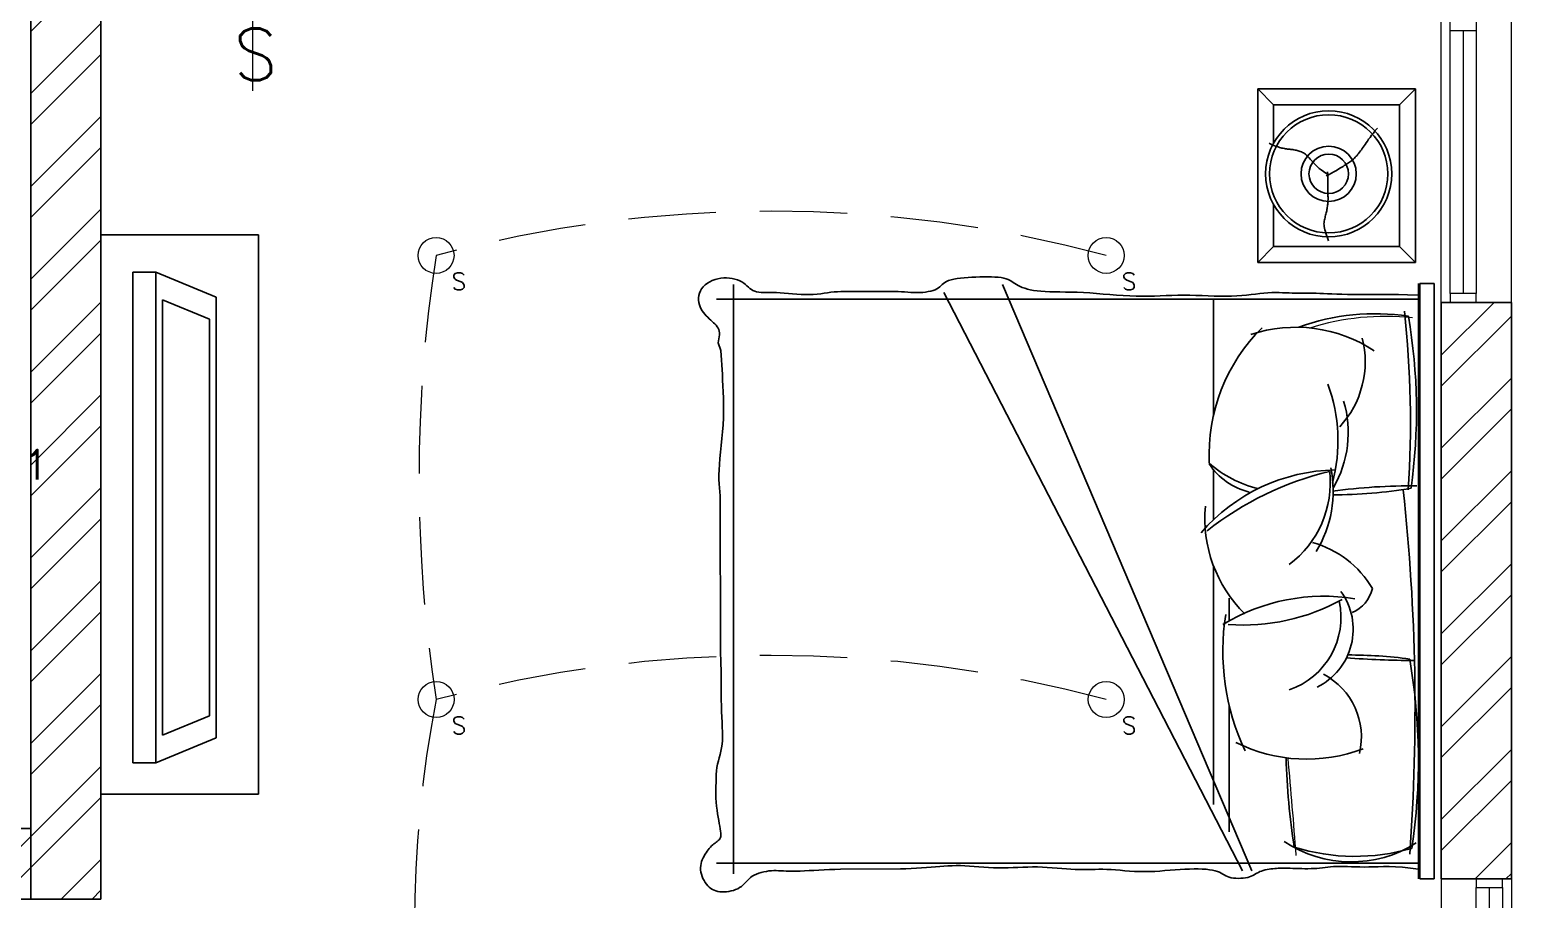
# Model space of a CAD drawing. Header units: millimetres. Extents: x 1605 to 1638, y 1273 to 1481.
# Drawn here: x 1614.512 to 1618.742, y 1470.311 to 1472.794 of the extents above; entities that cross this region are included whole.
import ezdxf

# ---------------------------------------------------------------- set-up
doc = ezdxf.new("R2010")
doc.units = ezdxf.units.MM
doc.linetypes.add('HIDDEN', pattern=[0.375, 0.25, -0.125])
doc.linetypes.add('PLANTAS$0$HIDDEN', pattern=[0.375, 0.25, -0.125])
for name, color, linetype, lineweight in [('Electrico Salidas', 160, 'Continuous', 15), ('iluminacion', 1, 'Continuous', 15), ('muro bajo', 123, 'Continuous', 9), ('PERSONAS', 1, 'Continuous', 0), ('Ventanas', 3, 'Continuous', 13)]:
    doc.layers.add(name, color=color, linetype=linetype, lineweight=lineweight)
doc.layers.add('Ha-Muros 0.20', color=7, linetype='Continuous', true_color=0x8c8c8c)
doc.layers.add('Mu-0.20', color=5, linetype='Continuous')
doc.layers.add('TEXTS', color=1, linetype='Continuous')
doc.styles.add('TEXTM', font='romans9.shx')
doc.styles.add('TEXTS', font='romans9.shx')

# ---------------------------------------------------------------- blocks, each defined once
blk = doc.blocks.new('A$Cec5ab6e8')
at = {"color": 9, "true_color": 0xc7c8ca}
for p, q in [((29.1146, 17.4095, 0), (29.1146, 17.9045, 0)), ((29.1146, 17.9045, 0), (29.5646, 17.9045, 0)), ((29.1146, 17.9045, 0), (29.1596, 17.8595, 0)), ((29.5646, 17.9045, 0), (29.5196, 17.8595, 0)), ((29.5646, 17.9045, 0), (29.5646, 17.4095, 0)), ((29.1596, 17.7492, 0), (29.1596, 17.8595, 0)), ((29.1596, 17.8595, 0), (29.5196, 17.8595, 0)), ((29.5196, 17.8595, 0), (29.5196, 17.4545, 0)), ((29.4312, 17.7608, 0), (29.4352, 17.7663, 0)), ((29.4352, 17.7663, 0), (29.4396, 17.7723, 0)), ((29.4396, 17.7723, 0), (29.4447, 17.7787, 0)), ((29.4447, 17.7787, 0), (29.4503, 17.7856, 0)), ((29.4503, 17.7856, 0), (29.4567, 17.793, 0)), ((29.1503, 17.7481, 0), (29.1474, 17.7501, 0)), ((29.1536, 17.7462, 0), (29.1503, 17.7481, 0)), ((29.1571, 17.7444, 0), (29.1536, 17.7462, 0)), ((29.1609, 17.7428, 0), (29.1571, 17.7444, 0)), ((29.1649, 17.7413, 0), (29.1609, 17.7428, 0)), ((29.1689, 17.74, 0), (29.1649, 17.7413, 0)), ((29.1729, 17.7388, 0), (29.1689, 17.74, 0)), ((29.1767, 17.7377, 0), (29.1729, 17.7388, 0)), ((29.1804, 17.7367, 0), (29.1767, 17.7377, 0)), ((29.1839, 17.7359, 0), (29.1804, 17.7367, 0)), ((29.1873, 17.7352, 0), (29.1839, 17.7359, 0)), ((29.1906, 17.7345, 0), (29.1873, 17.7352, 0)), ((29.1938, 17.734, 0), (29.1906, 17.7345, 0)), ((29.1969, 17.7335, 0), (29.1938, 17.734, 0)), ((29.1999, 17.733, 0), (29.1969, 17.7335, 0)), ((29.203, 17.7326, 0), (29.1999, 17.733, 0)), ((29.206, 17.7323, 0), (29.203, 17.7326, 0)), ((29.209, 17.7319, 0), (29.206, 17.7323, 0)), ((29.212, 17.7316, 0), (29.209, 17.7319, 0)), ((29.2151, 17.7312, 0), (29.212, 17.7316, 0)), ((29.2181, 17.7307, 0), (29.2151, 17.7312, 0)), ((29.2211, 17.7302, 0), (29.2181, 17.7307, 0)), ((29.2242, 17.7296, 0), (29.2211, 17.7302, 0)), ((29.2272, 17.7289, 0), (29.2242, 17.7296, 0)), ((29.2302, 17.7281, 0), (29.2272, 17.7289, 0)), ((29.2332, 17.7272, 0), (29.2302, 17.7281, 0)), ((29.2362, 17.7261, 0), (29.2332, 17.7272, 0)), ((29.2392, 17.7248, 0), (29.2362, 17.7261, 0)), ((29.2422, 17.7233, 0), (29.2392, 17.7248, 0)), ((29.2451, 17.7217, 0), (29.2422, 17.7233, 0)), ((29.2479, 17.7199, 0), (29.2451, 17.7217, 0)), ((29.403, 17.721, 0), (29.4054, 17.7241, 0)), ((29.4054, 17.7241, 0), (29.4079, 17.7274, 0)), ((29.4079, 17.7274, 0), (29.4105, 17.7308, 0)), ((29.4105, 17.7308, 0), (29.413, 17.7344, 0)), ((29.413, 17.7344, 0), (29.4157, 17.7382, 0)), ((29.4157, 17.7382, 0), (29.4185, 17.7422, 0)), ((29.4185, 17.7422, 0), (29.4214, 17.7464, 0)), ((29.4214, 17.7464, 0), (29.4244, 17.7509, 0)), ((29.4244, 17.7509, 0), (29.4276, 17.7557, 0)), ((29.4276, 17.7557, 0), (29.4312, 17.7608, 0)), ((29.2507, 17.7179, 0), (29.2479, 17.7199, 0)), ((29.2535, 17.7156, 0), (29.2507, 17.7179, 0)), ((29.2562, 17.7131, 0), (29.2535, 17.7156, 0)), ((29.2589, 17.7104, 0), (29.2562, 17.7131, 0)), ((29.2617, 17.7076, 0), (29.2589, 17.7104, 0)), ((29.2645, 17.7045, 0), (29.2617, 17.7076, 0)), ((29.2675, 17.7012, 0), (29.2645, 17.7045, 0)), ((29.2705, 17.6977, 0), (29.2675, 17.7012, 0)), ((29.2738, 17.694, 0), (29.2705, 17.6977, 0)), ((29.2772, 17.6901, 0), (29.2738, 17.694, 0)), ((29.281, 17.6861, 0), (29.2772, 17.6901, 0)), ((29.2853, 17.6819, 0), (29.281, 17.6861, 0)), ((29.2902, 17.6776, 0), (29.2853, 17.6819, 0)), ((29.3506, 17.6789, 0), (29.3544, 17.6813, 0)), ((29.3544, 17.6813, 0), (29.3581, 17.6835, 0)), ((29.3581, 17.6835, 0), (29.3615, 17.6856, 0)), ((29.3615, 17.6856, 0), (29.3648, 17.6875, 0)), ((29.3648, 17.6875, 0), (29.368, 17.6895, 0)), ((29.368, 17.6895, 0), (29.3711, 17.6914, 0)), ((29.3711, 17.6914, 0), (29.3741, 17.6934, 0)), ((29.3741, 17.6934, 0), (29.3769, 17.6954, 0)), ((29.3769, 17.6954, 0), (29.3797, 17.6974, 0)), ((29.3797, 17.6974, 0), (29.3825, 17.6996, 0)), ((29.3825, 17.6996, 0), (29.3852, 17.7019, 0)), ((29.3852, 17.7019, 0), (29.3878, 17.7043, 0)), ((29.3878, 17.7043, 0), (29.3904, 17.7069, 0)), ((29.3904, 17.7069, 0), (29.393, 17.7095, 0)), ((29.393, 17.7095, 0), (29.3955, 17.7122, 0)), ((29.3955, 17.7122, 0), (29.398, 17.715, 0)), ((29.398, 17.715, 0), (29.4005, 17.718, 0)), ((29.4005, 17.718, 0), (29.403, 17.721, 0)), ((29.2957, 17.6732, 0), (29.2902, 17.6776, 0)), ((29.3021, 17.6687, 0), (29.2957, 17.6732, 0)), ((29.3095, 17.6642, 0), (29.3021, 17.6687, 0)), ((29.318, 17.6597, 0), (29.3095, 17.6642, 0)), ((29.3103, 17.6567, 0), (29.3182, 17.6606, 0)), ((29.314, 17.6677, 0), (29.3146, 17.6592, 0)), ((29.3146, 17.6592, 0), (29.315, 17.6517, 0)), ((29.315, 17.6517, 0), (29.3152, 17.6451, 0)), ((29.3152, 17.6451, 0), (29.3152, 17.6392, 0)), ((29.3152, 17.6392, 0), (29.3152, 17.6339, 0)), ((29.3182, 17.6606, 0), (29.3253, 17.6643, 0)), ((29.3253, 17.6643, 0), (29.3315, 17.6677, 0)), ((29.3315, 17.6677, 0), (29.3371, 17.6708, 0)), ((29.3371, 17.6708, 0), (29.342, 17.6737, 0)), ((29.342, 17.6737, 0), (29.3465, 17.6764, 0)), ((29.3465, 17.6764, 0), (29.3506, 17.6789, 0)), ((29.3149, 17.6248, 0), (29.3148, 17.6207, 0)), ((29.3148, 17.6207, 0), (29.3148, 17.6167, 0)), ((29.3148, 17.6167, 0), (29.3148, 17.6128, 0)), ((29.3148, 17.6128, 0), (29.3149, 17.6091, 0)), ((29.315, 17.6292, 0), (29.3149, 17.6248, 0)), ((29.3149, 17.6091, 0), (29.315, 17.6055, 0)), ((29.3152, 17.6339, 0), (29.315, 17.6292, 0)), ((29.315, 17.6055, 0), (29.3151, 17.6019, 0)), ((29.3151, 17.6019, 0), (29.3152, 17.5985, 0)), ((29.3152, 17.5985, 0), (29.3153, 17.5951, 0)), ((29.3153, 17.5951, 0), (29.3153, 17.5918, 0)), ((29.1596, 17.4545, 0), (29.1596, 17.5752, 0)), ((29.3108, 17.5537, 0), (29.3101, 17.5505, 0)), ((29.3115, 17.557, 0), (29.3108, 17.5537, 0)), ((29.3122, 17.5602, 0), (29.3115, 17.557, 0)), ((29.3128, 17.5634, 0), (29.3122, 17.5602, 0)), ((29.3133, 17.5665, 0), (29.3128, 17.5634, 0)), ((29.3138, 17.5697, 0), (29.3133, 17.5665, 0)), ((29.3142, 17.5728, 0), (29.3138, 17.5697, 0)), ((29.3145, 17.5759, 0), (29.3142, 17.5728, 0)), ((29.3148, 17.579, 0), (29.3145, 17.5759, 0)), ((29.315, 17.5822, 0), (29.3148, 17.579, 0)), ((29.3152, 17.5853, 0), (29.315, 17.5822, 0)), ((29.3153, 17.5885, 0), (29.3152, 17.5853, 0)), ((29.3153, 17.5918, 0), (29.3153, 17.5885, 0)), ((29.3039, 17.5236, 0), (29.3037, 17.5198, 0)), ((29.3037, 17.5198, 0), (29.3038, 17.5159, 0)), ((29.3038, 17.5159, 0), (29.3042, 17.5117, 0)), ((29.3044, 17.5272, 0), (29.3039, 17.5236, 0)), ((29.3042, 17.5117, 0), (29.305, 17.5073, 0)), ((29.305, 17.5307, 0), (29.3044, 17.5272, 0)), ((29.3058, 17.534, 0), (29.305, 17.5307, 0)), ((29.3067, 17.5374, 0), (29.3058, 17.534, 0)), ((29.3076, 17.5406, 0), (29.3067, 17.5374, 0)), ((29.3084, 17.5439, 0), (29.3076, 17.5406, 0)), ((29.3093, 17.5472, 0), (29.3084, 17.5439, 0)), ((29.3101, 17.5505, 0), (29.3093, 17.5472, 0)), ((26.2627, 17.4876, 0), (25.8127, 17.4876, 0)), ((26.2627, 17.4876, 0), (26.2627, 15.8911, 0)), ((29.305, 17.5073, 0), (29.3062, 17.5027, 0)), ((29.3062, 17.5027, 0), (29.3077, 17.4978, 0)), ((29.3077, 17.4978, 0), (29.3093, 17.4928, 0)), ((29.3093, 17.4928, 0), (29.3111, 17.4875, 0)), ((29.3111, 17.4875, 0), (29.313, 17.4821, 0)), ((29.313, 17.4821, 0), (29.3148, 17.4766, 0)), ((29.3148, 17.4766, 0), (29.3166, 17.471, 0)), ((29.1596, 17.4545, 0), (29.1146, 17.4095, 0)), ((29.5196, 17.4545, 0), (29.1596, 17.4545, 0)), ((29.5646, 17.4095, 0), (29.5196, 17.4545, 0)), ((29.5646, 17.4095, 0), (29.1146, 17.4095, 0)), ((27.5374, 17.3449, 0), (27.532, 17.3396, 0)), ((27.5436, 17.3496, 0), (27.5374, 17.3449, 0)), ((27.5504, 17.3539, 0), (27.5436, 17.3496, 0)), ((27.5578, 17.3575, 0), (27.5504, 17.3539, 0)), ((27.5656, 17.3604, 0), (27.5578, 17.3575, 0)), ((27.5737, 17.3627, 0), (27.5656, 17.3604, 0)), ((27.5819, 17.3643, 0), (27.5737, 17.3627, 0)), ((27.5903, 17.3651, 0), (27.5819, 17.3643, 0)), ((27.5986, 17.3652, 0), (27.5903, 17.3651, 0)), ((27.6067, 17.3646, 0), (27.5986, 17.3652, 0)), ((27.6146, 17.3634, 0), (27.6067, 17.3646, 0)), ((27.6222, 17.3617, 0), (27.6146, 17.3634, 0)), ((27.6183, 15.6641, 0), (27.6183, 17.3459, 0)), ((27.6294, 17.3594, 0), (27.6222, 17.3617, 0)), ((27.6361, 17.3567, 0), (27.6294, 17.3594, 0)), ((27.6421, 17.3535, 0), (27.6361, 17.3567, 0)), ((27.6475, 17.3501, 0), (27.6421, 17.3535, 0)), ((27.6523, 17.3464, 0), (27.6475, 17.3501, 0)), ((27.6568, 17.3426, 0), (27.6523, 17.3464, 0)), ((27.661, 17.3388, 0), (27.6568, 17.3426, 0)), ((28.2105, 17.3427, 0), (28.207, 17.3396, 0)), ((28.214, 17.3459, 0), (28.2105, 17.3427, 0)), ((28.2176, 17.349, 0), (28.214, 17.3459, 0)), ((28.2218, 17.352, 0), (28.2176, 17.349, 0)), ((28.2266, 17.3548, 0), (28.2218, 17.352, 0)), ((28.2324, 17.3573, 0), (28.2266, 17.3548, 0)), ((28.2395, 17.3595, 0), (28.2324, 17.3573, 0)), ((28.2476, 17.3614, 0), (28.2395, 17.3595, 0)), ((28.2566, 17.363, 0), (28.2476, 17.3614, 0)), ((28.2664, 17.3643, 0), (28.2566, 17.363, 0)), ((28.2769, 17.3654, 0), (28.2664, 17.3643, 0)), ((28.2878, 17.3662, 0), (28.2769, 17.3654, 0)), ((28.299, 17.3669, 0), (28.2878, 17.3662, 0)), ((28.3104, 17.3675, 0), (28.299, 17.3669, 0)), ((28.3218, 17.3679, 0), (28.3104, 17.3675, 0)), ((28.333, 17.3681, 0), (28.3218, 17.3679, 0)), ((28.344, 17.3682, 0), (28.333, 17.3681, 0)), ((28.3546, 17.368, 0), (28.344, 17.3682, 0)), ((28.3646, 17.3676, 0), (28.3546, 17.368, 0)), ((28.374, 17.3668, 0), (28.3646, 17.3676, 0)), ((28.3826, 17.3658, 0), (28.374, 17.3668, 0)), ((28.3902, 17.3643, 0), (28.3826, 17.3658, 0)), ((29.0974, 15.6724, 0), (28.3864, 17.3459, 0)), ((28.3968, 17.3624, 0), (28.3902, 17.3643, 0)), ((28.4026, 17.3602, 0), (28.3968, 17.3624, 0)), ((28.4077, 17.3577, 0), (28.4026, 17.3602, 0)), ((28.4124, 17.355, 0), (28.4077, 17.3577, 0)), ((28.4168, 17.3522, 0), (28.4124, 17.355, 0)), ((28.4212, 17.3493, 0), (28.4168, 17.3522, 0)), ((28.4258, 17.3463, 0), (28.4212, 17.3493, 0)), ((28.4308, 17.3434, 0), (28.4258, 17.3463, 0)), ((28.4363, 17.3406, 0), (28.4308, 17.3434, 0)), ((29.5733, 15.6495, 0), (29.5733, 17.3495, 0)), ((29.5778, 15.6495, 0), (29.5778, 17.3495, 0)), ((29.5778, 17.3495, 0), (29.6183, 17.3495, 0)), ((29.6183, 17.3495, 0), (29.6183, 15.6495, 0)), ((27.5196, 17.3147, 0), (27.5188, 17.3079, 0)), ((27.5188, 17.3079, 0), (27.5188, 17.3012, 0)), ((27.5188, 17.3012, 0), (27.5195, 17.2945, 0)), ((27.5213, 17.3213, 0), (27.5196, 17.3147, 0)), ((27.5239, 17.3278, 0), (27.5213, 17.3213, 0)), ((27.5274, 17.3339, 0), (27.5239, 17.3278, 0)), ((27.532, 17.3396, 0), (27.5274, 17.3339, 0)), ((29.5733, 17.3045, 0), (27.5699, 17.3045, 0)), ((27.6651, 17.3352, 0), (27.661, 17.3388, 0)), ((27.6694, 17.332, 0), (27.6651, 17.3352, 0)), ((27.6739, 17.3292, 0), (27.6694, 17.332, 0)), ((27.6789, 17.3269, 0), (27.6739, 17.3292, 0)), ((27.6844, 17.3254, 0), (27.6789, 17.3269, 0)), ((27.6905, 17.3244, 0), (27.6844, 17.3254, 0)), ((27.6973, 17.3238, 0), (27.6905, 17.3244, 0)), ((27.7047, 17.3236, 0), (27.6973, 17.3238, 0)), ((27.7128, 17.3236, 0), (27.7047, 17.3236, 0)), ((27.7215, 17.3236, 0), (27.7128, 17.3236, 0)), ((27.7309, 17.3235, 0), (27.7215, 17.3236, 0)), ((27.741, 17.3231, 0), (27.7309, 17.3235, 0)), ((27.7518, 17.3225, 0), (27.741, 17.3231, 0)), ((27.7631, 17.3216, 0), (27.7518, 17.3225, 0)), ((27.7749, 17.3206, 0), (27.7631, 17.3216, 0)), ((27.7869, 17.3196, 0), (27.7749, 17.3206, 0)), ((27.7991, 17.3186, 0), (27.7869, 17.3196, 0)), ((27.8112, 17.3179, 0), (27.7991, 17.3186, 0)), ((27.8231, 17.3174, 0), (27.8112, 17.3179, 0)), ((27.8348, 17.3174, 0), (27.8231, 17.3174, 0)), ((27.8459, 17.3179, 0), (27.8348, 17.3174, 0)), ((27.8567, 17.3188, 0), (27.8459, 17.3179, 0)), ((27.8671, 17.32, 0), (27.8567, 17.3188, 0)), ((27.8771, 17.3213, 0), (27.8671, 17.32, 0)), ((27.8869, 17.3227, 0), (27.8771, 17.3213, 0)), ((27.8965, 17.3239, 0), (27.8869, 17.3227, 0)), ((27.9059, 17.325, 0), (27.8965, 17.3239, 0)), ((27.9152, 17.3257, 0), (27.9059, 17.325, 0)), ((27.9245, 17.3259, 0), (27.9152, 17.3257, 0)), ((28.0886, 17.3258, 0), (27.9245, 17.3259, 0)), ((28.0977, 17.3254, 0), (28.0886, 17.3258, 0)), ((28.1067, 17.3249, 0), (28.0977, 17.3254, 0)), ((28.1157, 17.3243, 0), (28.1067, 17.3249, 0)), ((28.1245, 17.3237, 0), (28.1157, 17.3243, 0)), ((28.1332, 17.3233, 0), (28.1245, 17.3237, 0)), ((28.1418, 17.3231, 0), (28.1332, 17.3233, 0)), ((28.1503, 17.3233, 0), (28.1418, 17.3231, 0)), ((28.1586, 17.3238, 0), (28.1503, 17.3233, 0)), ((28.1666, 17.3247, 0), (28.1586, 17.3238, 0)), ((28.1741, 17.3259, 0), (28.1666, 17.3247, 0)), ((28.1813, 17.3274, 0), (28.1741, 17.3259, 0)), ((28.1878, 17.3293, 0), (28.1813, 17.3274, 0)), ((28.1937, 17.3314, 0), (28.1878, 17.3293, 0)), ((28.1989, 17.3339, 0), (28.1937, 17.3314, 0)), ((28.2032, 17.3366, 0), (28.1989, 17.3339, 0)), ((28.207, 17.3396, 0), (28.2032, 17.3366, 0)), ((29.0708, 15.6724, 0), (28.2191, 17.3231, 0)), ((28.4425, 17.338, 0), (28.4363, 17.3406, 0)), ((28.4494, 17.3355, 0), (28.4425, 17.338, 0)), ((28.457, 17.3333, 0), (28.4494, 17.3355, 0)), ((28.4654, 17.3313, 0), (28.457, 17.3333, 0)), ((28.4747, 17.3295, 0), (28.4654, 17.3313, 0)), ((28.4849, 17.3281, 0), (28.4747, 17.3295, 0)), ((28.496, 17.3269, 0), (28.4849, 17.3281, 0)), ((28.5082, 17.3261, 0), (28.496, 17.3269, 0)), ((28.5213, 17.3256, 0), (28.5082, 17.3261, 0)), ((28.5353, 17.3253, 0), (28.5213, 17.3256, 0)), ((28.5501, 17.325, 0), (28.5353, 17.3253, 0)), ((28.5658, 17.3248, 0), (28.5501, 17.325, 0)), ((28.5822, 17.3244, 0), (28.5658, 17.3248, 0)), ((28.5993, 17.3239, 0), (28.5822, 17.3244, 0)), ((28.6171, 17.3231, 0), (28.5993, 17.3239, 0)), ((28.6354, 17.322, 0), (28.6171, 17.3231, 0)), ((28.6542, 17.3207, 0), (28.6354, 17.322, 0)), ((28.6732, 17.3191, 0), (28.6542, 17.3207, 0)), ((28.6925, 17.3176, 0), (28.6732, 17.3191, 0)), ((28.7117, 17.3161, 0), (28.6925, 17.3176, 0)), ((28.7308, 17.3148, 0), (28.7117, 17.3161, 0)), ((28.7495, 17.3137, 0), (28.7308, 17.3148, 0)), ((28.7679, 17.313, 0), (28.7495, 17.3137, 0)), ((28.7857, 17.3127, 0), (28.7679, 17.313, 0)), ((28.803, 17.3129, 0), (28.7857, 17.3127, 0)), ((28.8199, 17.3132, 0), (28.803, 17.3129, 0)), ((28.8366, 17.3138, 0), (28.8199, 17.3132, 0)), ((28.8532, 17.3144, 0), (28.8366, 17.3138, 0)), ((28.8698, 17.315, 0), (28.8532, 17.3144, 0)), ((28.8865, 17.3154, 0), (28.8698, 17.315, 0)), ((28.9035, 17.3155, 0), (28.8865, 17.3154, 0)), ((28.9207, 17.3154, 0), (28.9035, 17.3155, 0)), ((28.9382, 17.315, 0), (28.9207, 17.3154, 0)), ((28.9558, 17.3144, 0), (28.9382, 17.315, 0)), ((28.9733, 17.3138, 0), (28.9558, 17.3144, 0)), ((28.9905, 17.3132, 0), (28.9733, 17.3138, 0)), ((28.9883, 16.9735, 0), (28.9883, 17.3045, 0)), ((29.0075, 17.3129, 0), (28.9905, 17.3132, 0)), ((29.0239, 17.3127, 0), (29.0075, 17.3129, 0)), ((29.0397, 17.313, 0), (29.0239, 17.3127, 0)), ((29.0548, 17.3137, 0), (29.0397, 17.313, 0)), ((29.0691, 17.3148, 0), (29.0548, 17.3137, 0)), ((29.0828, 17.3161, 0), (29.0691, 17.3148, 0)), ((29.0959, 17.3175, 0), (29.0828, 17.3161, 0)), ((29.1085, 17.319, 0), (29.0959, 17.3175, 0)), ((29.1206, 17.3204, 0), (29.1085, 17.319, 0)), ((29.1323, 17.3216, 0), (29.1206, 17.3204, 0)), ((29.1436, 17.3225, 0), (29.1323, 17.3216, 0)), ((29.1546, 17.323, 0), (29.1436, 17.3225, 0)), ((29.1653, 17.3232, 0), (29.1546, 17.323, 0)), ((29.1757, 17.3231, 0), (29.1653, 17.3232, 0)), ((29.1856, 17.3228, 0), (29.1757, 17.3231, 0)), ((29.1951, 17.3224, 0), (29.1856, 17.3228, 0)), ((29.2042, 17.322, 0), (29.1951, 17.3224, 0)), ((29.2128, 17.3215, 0), (29.2042, 17.322, 0)), ((29.2209, 17.3212, 0), (29.2128, 17.3215, 0)), ((29.2285, 17.3211, 0), (29.2209, 17.3212, 0)), ((29.2358, 17.3211, 0), (29.2285, 17.3211, 0)), ((29.2428, 17.3211, 0), (29.2358, 17.3211, 0)), ((29.2499, 17.3212, 0), (29.2428, 17.3211, 0)), ((29.2572, 17.3213, 0), (29.2499, 17.3212, 0)), ((29.2648, 17.3214, 0), (29.2572, 17.3213, 0)), ((29.2729, 17.3214, 0), (29.2648, 17.3214, 0)), ((29.2818, 17.3212, 0), (29.2729, 17.3214, 0)), ((29.2915, 17.3209, 0), (29.2818, 17.3212, 0)), ((29.3021, 17.3205, 0), (29.2915, 17.3209, 0)), ((29.3138, 17.3199, 0), (29.3021, 17.3205, 0)), ((29.3264, 17.3194, 0), (29.3138, 17.3199, 0)), ((29.3402, 17.3188, 0), (29.3264, 17.3194, 0)), ((29.355, 17.3183, 0), (29.3402, 17.3188, 0)), ((29.371, 17.318, 0), (29.355, 17.3183, 0)), ((29.3882, 17.3178, 0), (29.371, 17.318, 0)), ((29.4066, 17.3177, 0), (29.3882, 17.3178, 0)), ((29.4263, 17.3178, 0), (29.4066, 17.3177, 0)), ((29.4472, 17.3179, 0), (29.4263, 17.3178, 0)), ((29.4692, 17.3179, 0), (29.4472, 17.3179, 0)), ((29.4924, 17.3178, 0), (29.4692, 17.3179, 0)), ((29.5168, 17.3174, 0), (29.4924, 17.3178, 0)), ((29.5422, 17.3167, 0), (29.5168, 17.3174, 0)), ((29.5733, 17.3153, 0), (29.5422, 17.3167, 0)), ((27.5195, 17.2945, 0), (27.5209, 17.2881, 0)), ((27.5209, 17.2881, 0), (27.523, 17.282, 0)), ((27.523, 17.282, 0), (27.5257, 17.2762, 0)), ((27.5257, 17.2762, 0), (27.5288, 17.2709, 0)), ((27.5288, 17.2709, 0), (27.5324, 17.2659, 0)), ((27.5324, 17.2659, 0), (27.5363, 17.2611, 0)), ((27.5363, 17.2611, 0), (27.5405, 17.2567, 0)), ((27.5405, 17.2567, 0), (27.5447, 17.2525, 0)), ((27.5447, 17.2525, 0), (27.5491, 17.2485, 0)), ((27.5491, 17.2485, 0), (27.5534, 17.2446, 0)), ((27.5534, 17.2446, 0), (27.5576, 17.2408, 0)), ((27.5576, 17.2408, 0), (27.5616, 17.2372, 0)), ((27.5616, 17.2372, 0), (27.5654, 17.2335, 0)), ((27.5654, 17.2335, 0), (27.5688, 17.2297, 0)), ((27.5688, 17.2297, 0), (27.5718, 17.2258, 0)), ((27.5718, 17.2258, 0), (27.5743, 17.2218, 0)), ((27.5743, 17.2218, 0), (27.5762, 17.2175, 0)), ((27.5762, 17.2175, 0), (27.5775, 17.2129, 0)), ((27.5757, 17.1855, 0), (27.5744, 17.1793, 0)), ((27.5744, 17.1793, 0), (27.582, 17.1576, 0)), ((27.5768, 17.1915, 0), (27.5757, 17.1855, 0)), ((27.5776, 17.1972, 0), (27.5768, 17.1915, 0)), ((27.5775, 17.2129, 0), (27.5781, 17.208, 0)), ((27.5781, 17.2028, 0), (27.5776, 17.1972, 0)), ((27.5781, 17.208, 0), (27.5781, 17.2028, 0)), ((27.582, 17.1576, 0), (27.5866, 17.089, 0)), ((27.5866, 17.089, 0), (27.5871, 17.0731, 0)), ((27.5871, 17.0731, 0), (27.5879, 17.0566, 0)), ((27.5879, 17.0566, 0), (27.5887, 17.0395, 0)), ((27.5887, 17.0395, 0), (27.5894, 17.0218, 0)), ((27.5894, 17.0218, 0), (27.5898, 17.0036, 0)), ((27.5898, 17.0036, 0), (27.5899, 16.9848, 0)), ((27.5895, 16.9656, 0), (27.5885, 16.9459, 0)), ((27.5899, 16.9848, 0), (27.5895, 16.9656, 0)), ((27.587, 16.926, 0), (27.5852, 16.9062, 0)), ((27.5885, 16.9459, 0), (27.587, 16.926, 0)), ((27.5832, 16.8867, 0), (27.5812, 16.8677, 0)), ((27.5852, 16.9062, 0), (27.5832, 16.8867, 0)), ((27.5794, 16.8495, 0), (27.5779, 16.8325, 0)), ((27.5812, 16.8677, 0), (27.5794, 16.8495, 0)), ((27.5769, 16.8168, 0), (27.5765, 16.8025, 0)), ((27.5765, 16.8025, 0), (27.5766, 16.7895, 0)), ((27.5779, 16.8325, 0), (27.5769, 16.8168, 0)), ((28.9883, 16.6745, 0), (28.9883, 16.8174, 0)), ((27.5766, 16.7895, 0), (27.5771, 16.7774, 0)), ((27.5771, 16.7774, 0), (27.578, 16.7658, 0)), ((27.578, 16.7658, 0), (27.579, 16.7543, 0)), ((27.579, 16.7543, 0), (27.5801, 16.7425, 0)), ((27.5801, 16.7425, 0), (27.5811, 16.2901, 0)), ((28.9883, 15.8616, 0), (28.9883, 16.543, 0)), ((29.0333, 16.3859, 0), (29.0333, 16.451, 0)), ((27.5811, 16.2901, 0), (27.5819, 16.2767, 0)), ((27.5819, 16.2767, 0), (27.5825, 16.262, 0)), ((27.5825, 16.262, 0), (27.5829, 16.2463, 0)), ((27.5829, 16.2463, 0), (27.583, 16.2297, 0)), ((27.583, 16.2297, 0), (27.5831, 16.2125, 0)), ((27.5831, 16.2125, 0), (27.5832, 16.195, 0)), ((27.5832, 16.195, 0), (27.5833, 16.1774, 0)), ((27.5833, 16.1774, 0), (27.5835, 16.16, 0)), ((27.5835, 16.16, 0), (27.5838, 16.143, 0)), ((27.5838, 16.143, 0), (27.5844, 16.1268, 0)), ((27.5844, 16.1268, 0), (27.5851, 16.1112, 0)), ((29.0333, 15.7835, 0), (29.0333, 16.1441, 0)), ((27.5851, 16.1112, 0), (27.5858, 16.0964, 0)), ((27.5858, 16.0964, 0), (27.5864, 16.0823, 0)), ((27.5864, 16.0823, 0), (27.5869, 16.069, 0)), ((27.5857, 16.0335, 0), (27.5842, 16.0231, 0)), ((27.5866, 16.0445, 0), (27.5857, 16.0335, 0)), ((27.5869, 16.0564, 0), (27.5866, 16.0445, 0)), ((27.5869, 16.069, 0), (27.5869, 16.0564, 0)), ((27.5775, 15.995, 0), (27.575, 15.986, 0)), ((27.58, 16.0041, 0), (27.5775, 15.995, 0)), ((27.5823, 16.0134, 0), (27.58, 16.0041, 0)), ((27.5842, 16.0231, 0), (27.5823, 16.0134, 0)), ((27.5684, 15.947, 0), (27.5681, 15.891, 0)), ((27.5693, 15.9575, 0), (27.5684, 15.947, 0)), ((27.5707, 15.9674, 0), (27.5693, 15.9575, 0)), ((27.5727, 15.9768, 0), (27.5707, 15.9674, 0)), ((27.575, 15.986, 0), (27.5727, 15.9768, 0)), ((26.2627, 15.8911, 0), (25.8127, 15.8911, 0)), ((27.5681, 15.891, 0), (27.5683, 15.8797, 0)), ((27.5683, 15.8797, 0), (27.5689, 15.8683, 0)), ((27.5689, 15.8683, 0), (27.5699, 15.8569, 0)), ((27.5699, 15.8569, 0), (27.5712, 15.8458, 0)), ((27.5712, 15.8458, 0), (27.5727, 15.8352, 0)), ((27.5727, 15.8352, 0), (27.5743, 15.8251, 0)), ((27.5743, 15.8251, 0), (27.576, 15.8157, 0)), ((27.576, 15.8157, 0), (27.5777, 15.8071, 0)), ((27.5777, 15.8071, 0), (27.5792, 15.7993, 0)), ((27.5792, 15.7993, 0), (27.5805, 15.7921, 0)), ((27.5805, 15.7921, 0), (27.5815, 15.7857, 0)), ((27.5815, 15.7857, 0), (27.5822, 15.78, 0)), ((27.5822, 15.78, 0), (27.5823, 15.775, 0)), ((27.5491, 15.7363, 0), (27.546, 15.7324, 0)), ((27.5524, 15.7399, 0), (27.5491, 15.7363, 0)), ((27.5557, 15.7432, 0), (27.5524, 15.7399, 0)), ((27.559, 15.7463, 0), (27.5557, 15.7432, 0)), ((27.5623, 15.7491, 0), (27.559, 15.7463, 0)), ((27.5656, 15.7515, 0), (27.5623, 15.7491, 0)), ((27.5688, 15.7538, 0), (27.5656, 15.7515, 0)), ((27.5719, 15.7561, 0), (27.5688, 15.7538, 0)), ((27.5747, 15.7584, 0), (27.5719, 15.7561, 0)), ((27.5772, 15.7609, 0), (27.5747, 15.7584, 0)), ((27.5793, 15.7637, 0), (27.5772, 15.7609, 0)), ((27.5809, 15.7669, 0), (27.5793, 15.7637, 0)), ((27.5819, 15.7706, 0), (27.5809, 15.7669, 0)), ((27.5823, 15.775, 0), (27.5819, 15.7706, 0)), ((27.5257, 15.6929, 0), (27.5246, 15.687, 0)), ((27.5273, 15.6985, 0), (27.5257, 15.6929, 0)), ((27.5293, 15.704, 0), (27.5273, 15.6985, 0)), ((27.5316, 15.7093, 0), (27.5293, 15.704, 0)), ((27.5342, 15.7144, 0), (27.5316, 15.7093, 0)), ((27.5369, 15.7193, 0), (27.5342, 15.7144, 0)), ((27.5398, 15.7239, 0), (27.5369, 15.7193, 0)), ((27.5429, 15.7283, 0), (27.5398, 15.7239, 0)), ((27.546, 15.7324, 0), (27.5429, 15.7283, 0)), ((29.5733, 15.6945, 0), (27.5699, 15.6945, 0)), ((27.5246, 15.687, 0), (27.5241, 15.6811, 0)), ((27.5241, 15.6811, 0), (27.5243, 15.6749, 0)), ((27.5243, 15.6749, 0), (27.5251, 15.6687, 0)), ((27.5251, 15.6687, 0), (27.5266, 15.6625, 0)), ((27.5266, 15.6625, 0), (27.5286, 15.6563, 0)), ((27.5286, 15.6563, 0), (27.5312, 15.6502, 0)), ((27.5312, 15.6502, 0), (27.5342, 15.6444, 0)), ((27.6621, 15.6488, 0), (27.6667, 15.6528, 0)), ((27.6667, 15.6528, 0), (27.6719, 15.6566, 0)), ((27.6719, 15.6566, 0), (27.6777, 15.6599, 0)), ((27.6777, 15.6599, 0), (27.684, 15.6629, 0)), ((27.684, 15.6629, 0), (27.6907, 15.6654, 0)), ((27.6907, 15.6654, 0), (27.6977, 15.6676, 0)), ((27.6977, 15.6676, 0), (27.7049, 15.6694, 0)), ((27.7049, 15.6694, 0), (27.7122, 15.6707, 0)), ((27.7122, 15.6707, 0), (27.7194, 15.6718, 0)), ((27.7194, 15.6718, 0), (27.7264, 15.6724, 0)), ((27.7264, 15.6724, 0), (27.7332, 15.6727, 0)), ((27.7332, 15.6727, 0), (27.7398, 15.6728, 0)), ((27.7398, 15.6728, 0), (27.7465, 15.6726, 0)), ((27.7465, 15.6726, 0), (27.7534, 15.6723, 0)), ((27.7534, 15.6723, 0), (27.7607, 15.6719, 0)), ((27.7607, 15.6719, 0), (27.7685, 15.6715, 0)), ((27.7685, 15.6715, 0), (27.7771, 15.6713, 0)), ((27.7771, 15.6713, 0), (27.7866, 15.6711, 0)), ((27.7866, 15.6711, 0), (27.7971, 15.6713, 0)), ((27.7971, 15.6713, 0), (27.8086, 15.6716, 0)), ((27.8086, 15.6716, 0), (27.8209, 15.672, 0)), ((27.8209, 15.672, 0), (27.834, 15.6727, 0)), ((27.834, 15.6727, 0), (27.8479, 15.6733, 0)), ((27.8479, 15.6733, 0), (27.8622, 15.6741, 0)), ((27.8622, 15.6741, 0), (27.8771, 15.6748, 0)), ((27.8771, 15.6748, 0), (27.8924, 15.6756, 0)), ((27.8924, 15.6756, 0), (27.908, 15.6763, 0)), ((27.908, 15.6763, 0), (27.9237, 15.6769, 0)), ((27.9237, 15.6769, 0), (28.0945, 15.6776, 0)), ((28.0945, 15.6776, 0), (28.1101, 15.6782, 0)), ((28.1101, 15.6782, 0), (28.1256, 15.6789, 0)), ((28.1256, 15.6789, 0), (28.1406, 15.6796, 0)), ((28.1406, 15.6796, 0), (28.1552, 15.6804, 0)), ((28.1552, 15.6804, 0), (28.1691, 15.6813, 0)), ((28.1691, 15.6813, 0), (28.1823, 15.6823, 0)), ((28.1823, 15.6823, 0), (28.1948, 15.6833, 0)), ((28.1948, 15.6833, 0), (28.2069, 15.6844, 0)), ((28.2069, 15.6844, 0), (28.2187, 15.6853, 0)), ((28.2187, 15.6853, 0), (28.2304, 15.6861, 0)), ((28.2304, 15.6861, 0), (28.2421, 15.6867, 0)), ((28.2421, 15.6867, 0), (28.2539, 15.687, 0)), ((28.2539, 15.687, 0), (28.266, 15.687, 0)), ((28.266, 15.687, 0), (28.2786, 15.6866, 0)), ((28.2786, 15.6866, 0), (28.2916, 15.6858, 0)), ((28.2916, 15.6858, 0), (28.3049, 15.6849, 0)), ((28.3049, 15.6849, 0), (28.3185, 15.6838, 0)), ((28.3185, 15.6838, 0), (28.3324, 15.6828, 0)), ((28.3324, 15.6828, 0), (28.3463, 15.6818, 0)), ((28.3463, 15.6818, 0), (28.3603, 15.6811, 0)), ((28.3603, 15.6811, 0), (28.3744, 15.6806, 0)), ((28.3744, 15.6806, 0), (28.3884, 15.6806, 0)), ((28.3884, 15.6806, 0), (28.4023, 15.6809, 0)), ((28.4023, 15.6809, 0), (28.4162, 15.6813, 0)), ((28.4162, 15.6813, 0), (28.4301, 15.6819, 0)), ((28.4301, 15.6819, 0), (28.444, 15.6825, 0)), ((28.444, 15.6825, 0), (28.458, 15.683, 0)), ((28.458, 15.683, 0), (28.4719, 15.6832, 0)), ((28.4719, 15.6832, 0), (28.4859, 15.6832, 0)), ((28.4859, 15.6832, 0), (28.4999, 15.6828, 0)), ((28.4999, 15.6828, 0), (28.514, 15.682, 0)), ((28.514, 15.682, 0), (28.5279, 15.681, 0)), ((28.5279, 15.681, 0), (28.5417, 15.6799, 0)), ((28.5417, 15.6799, 0), (28.5552, 15.6788, 0)), ((28.5552, 15.6788, 0), (28.5684, 15.6777, 0)), ((28.5684, 15.6777, 0), (28.5812, 15.6769, 0)), ((28.5812, 15.6769, 0), (28.5936, 15.6762, 0)), ((28.5936, 15.6762, 0), (28.6055, 15.6759, 0)), ((28.6055, 15.6759, 0), (28.617, 15.6759, 0)), ((28.617, 15.6759, 0), (28.6281, 15.676, 0)), ((28.6281, 15.676, 0), (28.6392, 15.6762, 0)), ((28.6392, 15.6762, 0), (28.6502, 15.6764, 0)), ((28.6502, 15.6764, 0), (28.6612, 15.6766, 0)), ((28.6612, 15.6766, 0), (28.6726, 15.6765, 0)), ((28.6726, 15.6765, 0), (28.6842, 15.6762, 0)), ((28.6842, 15.6762, 0), (28.6963, 15.6756, 0)), ((28.6963, 15.6756, 0), (28.7089, 15.6747, 0)), ((28.7089, 15.6747, 0), (28.7218, 15.6737, 0)), ((28.7218, 15.6737, 0), (28.7352, 15.6726, 0)), ((28.7352, 15.6726, 0), (28.7488, 15.6716, 0)), ((28.7488, 15.6716, 0), (28.7627, 15.6707, 0)), ((28.7627, 15.6707, 0), (28.7769, 15.6701, 0)), ((28.7769, 15.6701, 0), (28.7913, 15.6699, 0)), ((28.7913, 15.6699, 0), (28.8059, 15.6701, 0)), ((28.8059, 15.6701, 0), (28.8206, 15.6707, 0)), ((28.8206, 15.6707, 0), (28.8353, 15.6716, 0)), ((28.8353, 15.6716, 0), (28.8499, 15.6727, 0)), ((28.8499, 15.6727, 0), (28.8645, 15.6738, 0)), ((28.8645, 15.6738, 0), (28.8788, 15.675, 0)), ((28.8788, 15.675, 0), (28.8929, 15.676, 0)), ((28.8929, 15.676, 0), (28.9066, 15.6768, 0)), ((28.9066, 15.6768, 0), (28.92, 15.6774, 0)), ((28.92, 15.6774, 0), (28.9328, 15.6777, 0)), ((28.9328, 15.6777, 0), (28.945, 15.6776, 0)), ((28.945, 15.6776, 0), (28.9565, 15.6772, 0)), ((28.9565, 15.6772, 0), (28.9672, 15.6765, 0)), ((28.9672, 15.6765, 0), (28.9769, 15.6755, 0)), ((28.9769, 15.6755, 0), (28.9857, 15.6741, 0)), ((28.9857, 15.6741, 0), (28.9934, 15.6724, 0)), ((28.9934, 15.6724, 0), (29, 15.6704, 0)), ((29, 15.6704, 0), (29.0057, 15.668, 0)), ((29.0057, 15.668, 0), (29.0106, 15.6655, 0)), ((29.0106, 15.6655, 0), (29.0151, 15.663, 0)), ((29.0151, 15.663, 0), (29.0193, 15.6605, 0)), ((29.0193, 15.6605, 0), (29.0237, 15.6581, 0)), ((29.0237, 15.6581, 0), (29.0282, 15.6559, 0)), ((29.0282, 15.6559, 0), (29.0334, 15.654, 0)), ((29.0334, 15.654, 0), (29.0392, 15.6526, 0)), ((29.0392, 15.6526, 0), (29.0456, 15.6515, 0)), ((29.0456, 15.6515, 0), (29.0524, 15.6509, 0)), ((29.0524, 15.6509, 0), (29.0594, 15.6506, 0)), ((29.0594, 15.6506, 0), (29.0665, 15.6508, 0)), ((29.0665, 15.6508, 0), (29.0734, 15.6513, 0)), ((29.0734, 15.6513, 0), (29.0799, 15.6522, 0)), ((29.0799, 15.6522, 0), (29.086, 15.6534, 0)), ((29.086, 15.6534, 0), (29.0913, 15.655, 0)), ((29.0913, 15.655, 0), (29.0961, 15.6569, 0)), ((29.0961, 15.6569, 0), (29.1005, 15.659, 0)), ((29.1005, 15.659, 0), (29.1046, 15.6612, 0)), ((29.1046, 15.6612, 0), (29.1085, 15.6634, 0)), ((29.1085, 15.6634, 0), (29.1124, 15.6657, 0)), ((29.1124, 15.6657, 0), (29.1165, 15.6679, 0)), ((29.1165, 15.6679, 0), (29.1208, 15.6699, 0)), ((29.1208, 15.6699, 0), (29.1255, 15.6717, 0)), ((29.1255, 15.6717, 0), (29.1306, 15.6732, 0)), ((29.1306, 15.6732, 0), (29.1359, 15.6746, 0)), ((29.1359, 15.6746, 0), (29.1413, 15.6757, 0)), ((29.1413, 15.6757, 0), (29.1469, 15.6767, 0)), ((29.1469, 15.6767, 0), (29.1524, 15.6775, 0)), ((29.1524, 15.6775, 0), (29.1579, 15.6782, 0)), ((29.1579, 15.6782, 0), (29.1633, 15.6787, 0)), ((29.1633, 15.6787, 0), (29.1684, 15.6792, 0)), ((29.1684, 15.6792, 0), (29.1734, 15.6795, 0)), ((29.1734, 15.6795, 0), (29.1784, 15.6797, 0)), ((29.1784, 15.6797, 0), (29.1835, 15.6798, 0)), ((29.1835, 15.6798, 0), (29.1889, 15.6798, 0)), ((29.1889, 15.6798, 0), (29.1946, 15.6797, 0)), ((29.1946, 15.6797, 0), (29.2008, 15.6796, 0)), ((29.2008, 15.6796, 0), (29.2076, 15.6794, 0)), ((29.2076, 15.6794, 0), (29.2151, 15.6791, 0)), ((29.2151, 15.6791, 0), (29.2231, 15.6788, 0)), ((29.2231, 15.6788, 0), (29.2316, 15.6786, 0)), ((29.2316, 15.6786, 0), (29.2403, 15.6784, 0)), ((29.2403, 15.6784, 0), (29.2492, 15.6782, 0)), ((29.2492, 15.6782, 0), (29.2581, 15.6782, 0)), ((29.2581, 15.6782, 0), (29.2669, 15.6784, 0)), ((29.2669, 15.6784, 0), (29.2754, 15.6787, 0)), ((29.2754, 15.6787, 0), (29.2836, 15.6793, 0)), ((29.2836, 15.6793, 0), (29.2914, 15.6801, 0)), ((29.2914, 15.6801, 0), (29.2991, 15.6809, 0)), ((29.2991, 15.6809, 0), (29.3068, 15.6818, 0)), ((29.3068, 15.6818, 0), (29.3146, 15.6827, 0)), ((29.3146, 15.6827, 0), (29.3226, 15.6835, 0)), ((29.3226, 15.6835, 0), (29.3311, 15.6841, 0)), ((29.3311, 15.6841, 0), (29.3401, 15.6844, 0)), ((29.3401, 15.6844, 0), (29.3496, 15.6846, 0)), ((29.3496, 15.6846, 0), (29.3598, 15.6844, 0)), ((29.3598, 15.6844, 0), (29.3706, 15.6842, 0)), ((29.3706, 15.6842, 0), (29.3819, 15.6838, 0)), ((29.3819, 15.6838, 0), (29.3936, 15.6835, 0)), ((29.3936, 15.6835, 0), (29.4058, 15.6832, 0)), ((29.4058, 15.6832, 0), (29.4184, 15.6831, 0)), ((29.4184, 15.6831, 0), (29.4313, 15.6832, 0)), ((29.4313, 15.6832, 0), (29.4446, 15.6835, 0)), ((29.4446, 15.6835, 0), (29.4585, 15.684, 0)), ((29.4585, 15.684, 0), (29.4735, 15.6843, 0)), ((29.4735, 15.6843, 0), (29.4898, 15.6842, 0)), ((29.4898, 15.6842, 0), (29.5079, 15.6836, 0)), ((29.5079, 15.6836, 0), (29.5282, 15.6822, 0)), ((29.5282, 15.6822, 0), (29.5509, 15.6798, 0)), ((29.5509, 15.6798, 0), (29.5733, 15.6766, 0)), ((29.6183, 15.6495, 0), (29.5778, 15.6495, 0)), ((27.5342, 15.6444, 0), (27.5375, 15.639, 0)), ((27.5375, 15.639, 0), (27.5412, 15.6339, 0)), ((27.5412, 15.6339, 0), (27.5452, 15.6293, 0)), ((27.5452, 15.6293, 0), (27.5493, 15.6254, 0)), ((27.5493, 15.6254, 0), (27.5536, 15.622, 0)), ((27.5536, 15.622, 0), (27.5582, 15.6191, 0)), ((27.5582, 15.6191, 0), (27.563, 15.6168, 0)), ((27.563, 15.6168, 0), (27.5681, 15.6149, 0)), ((27.5681, 15.6149, 0), (27.5734, 15.6136, 0)), ((27.5734, 15.6136, 0), (27.5791, 15.6127, 0)), ((27.5791, 15.6127, 0), (27.5851, 15.6122, 0)), ((27.5851, 15.6122, 0), (27.5914, 15.6122, 0)), ((27.5914, 15.6122, 0), (27.598, 15.6126, 0)), ((27.598, 15.6126, 0), (27.6047, 15.6134, 0)), ((27.6047, 15.6134, 0), (27.6114, 15.6147, 0)), ((27.6114, 15.6147, 0), (27.618, 15.6164, 0)), ((27.618, 15.6164, 0), (27.6243, 15.6186, 0)), ((27.6243, 15.6186, 0), (27.6303, 15.6212, 0)), ((27.6303, 15.6212, 0), (27.6358, 15.6243, 0)), ((27.6358, 15.6243, 0), (27.6407, 15.6278, 0)), ((27.6407, 15.6278, 0), (27.6453, 15.6317, 0)), ((27.6453, 15.6317, 0), (27.6495, 15.6359, 0)), ((27.6495, 15.6359, 0), (27.6536, 15.6402, 0)), ((27.6536, 15.6402, 0), (27.6578, 15.6445, 0)), ((27.6578, 15.6445, 0), (27.6621, 15.6488, 0))]:
    blk.add_line(p, q, dxfattribs=at)
at = {"color": 9, "ltscale": 0.25, "true_color": 0xc7c8ca}
for p, q in [((25.969, 17.381, 0), (25.9038, 17.381, 0)), ((25.969, 17.381, 0), (25.9038, 17.381, 0)), ((25.9038, 15.981, 0), (25.9038, 17.381, 0)), ((26.1419, 17.3101, 0), (25.969, 17.381, 0)), ((25.9691, 15.981, 0), (25.969, 17.381, 0)), ((25.9886, 16.0595, 0), (25.9886, 17.3025, 0)), ((26.1223, 17.2476, 0), (25.9886, 17.3025, 0)), ((26.1419, 16.052, 0), (26.1419, 17.3101, 0)), ((26.1419, 16.052, 0), (26.1419, 17.3101, 0)), ((26.1223, 16.1144, 0), (26.1223, 17.2476, 0)), ((26.1223, 16.1144, 0), (26.1223, 17.2476, 0)), ((26.1223, 16.1143, 0), (25.9886, 16.0594, 0)), ((26.1223, 16.1143, 0), (25.9886, 16.0594, 0)), ((26.1419, 16.0519, 0), (25.969, 15.981, 0)), ((25.969, 15.981, 0), (25.9038, 15.981, 0))]:
    blk.add_line(p, q, dxfattribs=at)
at = {"color": 9, "true_color": 0xc7c8ca}
for radius in [0.18, 0.1688, 0.0788, 0.0563]:
    blk.add_circle((29.3172, 17.6622, 0), radius, dxfattribs=at)
for centre, radius, start, end in [((29.4487, 16.6322, 0), 0.6307, 81.2567, 110.077), ((26.5509, 16.9519, 0), 2.9996, 356.3241, 6.0974), ((29.4854, 16.8607, 0), 0.5096, 134.7003, 182.7411), ((29.2239, 16.8199, 0), 0.4043, 56.5488, 108.5476), ((27.9897, 16.9858, 0), 1.5781, 351.94, 9.8398), ((29.148, 17.126, 0), 0.2736, 317.1299, 14.2763), ((28.8738, 16.8999, 0), 0.4698, 345.1366, 20.1108), ((29.0605, 16.9239, 0), 0.3125, 329.7476, 16.634), ((29.1866, 17.0702, 0), 0.3145, 228.0364, 257.0612), ((29.135, 16.938, 0), 0.1898, 213.2965, 256.3151), ((29.3441, 16.3009, 0), 0.5159, 90.9424, 139.2605), ((29.5315, 15.9322, 0), 0.9057, 103.5374, 128.3047), ((29.0304, 16.7803, 0), 0.2914, 306.7145, 6.3727), ((28.995, 16.7573, 0), 0.335, 328.7367, 11.3333), ((29.5574, 15.0599, 0), 1.7117, 89.6041, 97.7069), ((29.3291, 18.081, 0), 1.3353, 269.9478, 279.6198), ((23.7727, 16.1357, 0), 5.7909, 355.87893, 6.19269), ((29.3463, 16.6786, 0), 0.3828, 174.7771, 225.4716), ((29.1948, 16.3339, 0), 0.2861, 30.2878, 74.5982), ((29.3034, 15.9028, 0), 0.5535, 80.8023, 121.3458), ((29.2027, 16.3621, 0), 0.1844, 296.1579, 35.8329), ((29.3488, 16.4983, 0), 0.0952, 291.6793, 347.8243), ((29.0729, 16.958, 0), 0.5842, 265.8503, 298.9544), ((29.1323, 16.3964, 0), 0.22, 289.1658, 11.9587), ((29.6823, 16.2994, 0), 0.6673, 170.9394, 205.2191), ((29.3732, 14.9552, 0), 1.3333, 82.4467, 90.0606), ((29.5652, 18.853, 0), 2.5803, 265.6146, 269.8937), ((27.8952, 15.9891, 0), 1.6781, 351.3381, 9.8745), ((29.2083, 16.0544, 0), 0.2023, 346.5097, 62.2958), ((29.255, 16.4452, 0), 0.4542, 243.4974, 290.6974), ((31.1045, 16.0398, 0), 1.9092, 181.3483, 189.047), ((29.3819, 16.0421, 0), 0.3443, 236.1664, 302.49), ((29.3918, 16.2999, 0), 0.5864, 252.8591, 286.0737)]:
    blk.add_arc(centre, radius, start, end, dxfattribs=at)
at = {"layer": 'Ha-Muros 0.20', "color": 9, "linetype": 'Continuous', "true_color": 0xc7c8ca}
for p, q in [((25.6127, 18.0682, 0), (25.8127, 18.2682, 0)), ((25.6127, 17.8914, 0), (25.8127, 18.0914, 0)), ((25.6127, 17.803, 0), (25.8127, 18.003, 0)), ((25.6127, 17.6263, 0), (25.8127, 17.8262, 0)), ((25.6127, 17.5379, 0), (25.8127, 17.7378, 0)), ((25.6127, 17.3611, 0), (25.8127, 17.5611, 0)), ((25.6127, 17.2727, 0), (25.8127, 17.4727, 0)), ((25.6127, 17.096, 0), (25.8127, 17.2959, 0)), ((29.6386, 17.1443, 0), (29.7894, 17.2951, 0)), ((29.6386, 17.056, 0), (29.8386, 17.256, 0)), ((25.6127, 17.0076, 0), (25.8127, 17.2075, 0)), ((29.6386, 16.8792, 0), (29.8386, 17.0792, 0)), ((25.6128, 16.8308, 0), (25.8127, 17.0308, 0)), ((29.6386, 16.7908, 0), (29.8386, 16.9908, 0)), ((25.6128, 16.7424, 0), (25.8127, 16.9424, 0)), ((29.6386, 16.614, 0), (29.8386, 16.814, 0)), ((25.6128, 16.5657, 0), (25.8127, 16.7656, 0)), ((29.6386, 16.5256, 0), (29.8386, 16.7256, 0)), ((25.6128, 16.4773, 0), (25.8127, 16.6772, 0)), ((29.6386, 16.3488, 0), (29.8386, 16.5489, 0)), ((25.6128, 16.3005, 0), (25.8127, 16.5004, 0)), ((29.6386, 16.2605, 0), (29.8386, 16.4605, 0)), ((25.6128, 16.2121, 0), (25.8127, 16.4121, 0)), ((29.6386, 16.0837, 0), (29.8386, 16.2837, 0)), ((25.6128, 16.0353, 0), (25.8127, 16.2353, 0)), ((29.6386, 15.9953, 0), (29.8386, 16.1953, 0)), ((25.6128, 15.947, 0), (25.8127, 16.1469, 0)), ((29.6386, 15.8185, 0), (29.8386, 16.0185, 0)), ((25.6128, 15.7702, 0), (25.8127, 15.9701, 0)), ((29.6386, 15.7301, 0), (29.8386, 15.9301, 0)), ((25.6128, 15.6818, 0), (25.8127, 15.8817, 0)), ((25.4341, 15.5915, 0), (25.6128, 15.7702, 0)), ((29.7349, 15.6496, 0), (29.8386, 15.7534, 0)), ((25.6993, 15.5915, 0), (25.8127, 15.705, 0)), ((25.5225, 15.5915, 0), (25.6128, 15.6818, 0)), ((29.8232, 15.6496, 0), (29.8386, 15.665, 0)), ((25.7876, 15.5914, 0), (25.8127, 15.6166, 0))]:
    blk.add_line(p, q, dxfattribs=at)
at = {"layer": 'Mu-0.20', "color": 9, "true_color": 0xc7c8ca}
for p, q in [((25.6128, 15.5915), (25.6126, 19.9799)), ((25.8126, 19.9799), (25.8127, 15.5914)), ((29.8386, 17.2951), (29.6386, 17.2951)), ((29.6386, 17.2951), (29.6386, 15.6496)), ((29.8386, 15.6496), (29.8386, 17.2951)), ((25.6128, 15.7931), (22.517, 15.7931)), ((25.6128, 15.5915), (25.6128, 15.7931)), ((29.6386, 15.6496), (29.8386, 15.6496)), ((22.317, 15.5914), (25.6128, 15.5915)), ((25.8127, 15.5914), (25.6128, 15.5915))]:
    blk.add_line(p, q, dxfattribs=at)
at = {"layer": 'muro bajo', "color": 9, "true_color": 0xc7c8ca}
for p, q in [((29.6386, 17.2951), (29.6386, 18.0951)), ((29.8386, 17.2951), (29.8386, 18.0951)), ((29.6386, 15.6496), (29.6386, 14.8496)), ((29.8386, 15.6496), (29.8386, 14.8496))]:
    blk.add_line(p, q, dxfattribs=at)
at = {"layer": 'PERSONAS', "color": 9, "true_color": 0xc7c8ca}
for centre, radius, start, end in [((29.4806, 16.529, 0), 0.7262, 83.9952, 107.4159), ((14.6323, 14.6323, 0), 14.6323, 4.24843, 5.34026)]:
    blk.add_arc(centre, radius, start, end, dxfattribs=at)
at = {"layer": 'Ventanas', "color": 9, "true_color": 0xc7c8ca}
for p, q in [((29.6636, 18.0701), (29.6636, 18.0951)), ((29.7386, 18.0701), (29.6636, 18.0701)), ((29.6636, 17.3201), (29.6636, 18.0701)), ((29.7011, 18.0701), (29.7011, 17.3201)), ((29.7386, 18.0951), (29.7386, 18.0701)), ((29.7386, 18.0701), (29.7386, 17.3201)), ((29.7386, 17.3201), (29.6636, 17.3201)), ((29.6636, 17.3201), (29.6636, 17.2951)), ((29.7386, 17.2951), (29.7386, 17.3201)), ((29.6636, 17.2951), (29.7386, 17.2951)), ((29.7386, 15.6496), (29.7386, 15.6246)), ((29.8136, 15.6496), (29.7386, 15.6496)), ((29.8136, 15.6246), (29.8136, 15.6496)), ((29.7386, 15.6246), (29.8136, 15.6246)), ((29.7386, 14.8746), (29.7386, 15.6246)), ((29.7761, 14.8746), (29.7761, 15.6246)), ((29.8136, 15.6246), (29.8136, 14.8746))]:
    blk.add_line(p, q, dxfattribs=at)
blk = doc.blocks.new('A$C432f1252')
at = {"layer": 'iluminacion', "color": 0}
blk.add_line((0.0631, 0), (0.0631, 0.2275), dxfattribs=at)
at = {"layer": 'iluminacion', "color": 0, "insert": (0, 0.2018), "char_height": 0.1667, "attachment_point": 1, "style": 'TEXTM'}
blk.add_mtext_dynamic_manual_height_columns('S', width=6.443827, gutter_width=13.8921, heights=[0], dxfattribs=at)

msp = doc.modelspace()

# ---------------------------------------------------------------- linework, layer by layer
at = {"layer": 'Electrico Salidas', "color": 0, "linetype": 'PLANTAS$0$HIDDEN'}
for centre, radius, start, end in [((1616.62867, 1468.58272), 3.69284, 74.98962, 105.01184), ((1619.76749, 1471.51614), 4.14403, 171.20827, 188.80756), ((1616.62885, 1467.31481), 3.69284, 74.98962, 105.01184), ((1619.04986, 1470.23438), 3.43899, 169.15185, 190.84815)]:
    msp.add_arc(centre, radius, start, end, dxfattribs=at)
at = {"layer": 'iluminacion'}
for centre in [(1615.67216, 1472.14952), (1617.58509, 1472.14955), (1615.67233, 1470.88162), (1617.58527, 1470.88164)]:
    msp.add_circle(centre, 0.05136, dxfattribs=at)

# ---------------------------------------------------------------- block references
msp.add_blockref('A$Cec5ab6e8', (1588.90298, 1454.72028))
at = {"layer": 'iluminacion', "xscale": 0.8810679781965238, "yscale": 0.8810679781965238, "zscale": 0.8810679781965238}
msp.add_blockref('A$C432f1252', (1615.09406, 1472.61925, 0.174), dxfattribs=at)

# ---------------------------------------------------------------- texts
at = {"layer": 'TEXTS', "color": 0, "linetype": 'HIDDEN', "style": 'TEXTS'}
for s, height, p in [('S', 0.04933, (1615.71622, 1472.05092, -0.2577)), ('S', 0.04933, (1617.62916, 1472.05095, -0.2577)), ('A-1', 0.084237, (1614.33534, 1471.50933, 0.35988)), ('S', 0.04933, (1615.7164, 1470.78302, -0.2577)), ('S', 0.04933, (1617.62933, 1470.78304, -0.2577))]:
    msp.add_text(s, height=height, dxfattribs=at).set_placement(p)

doc.saveas('drawing.dxf')
